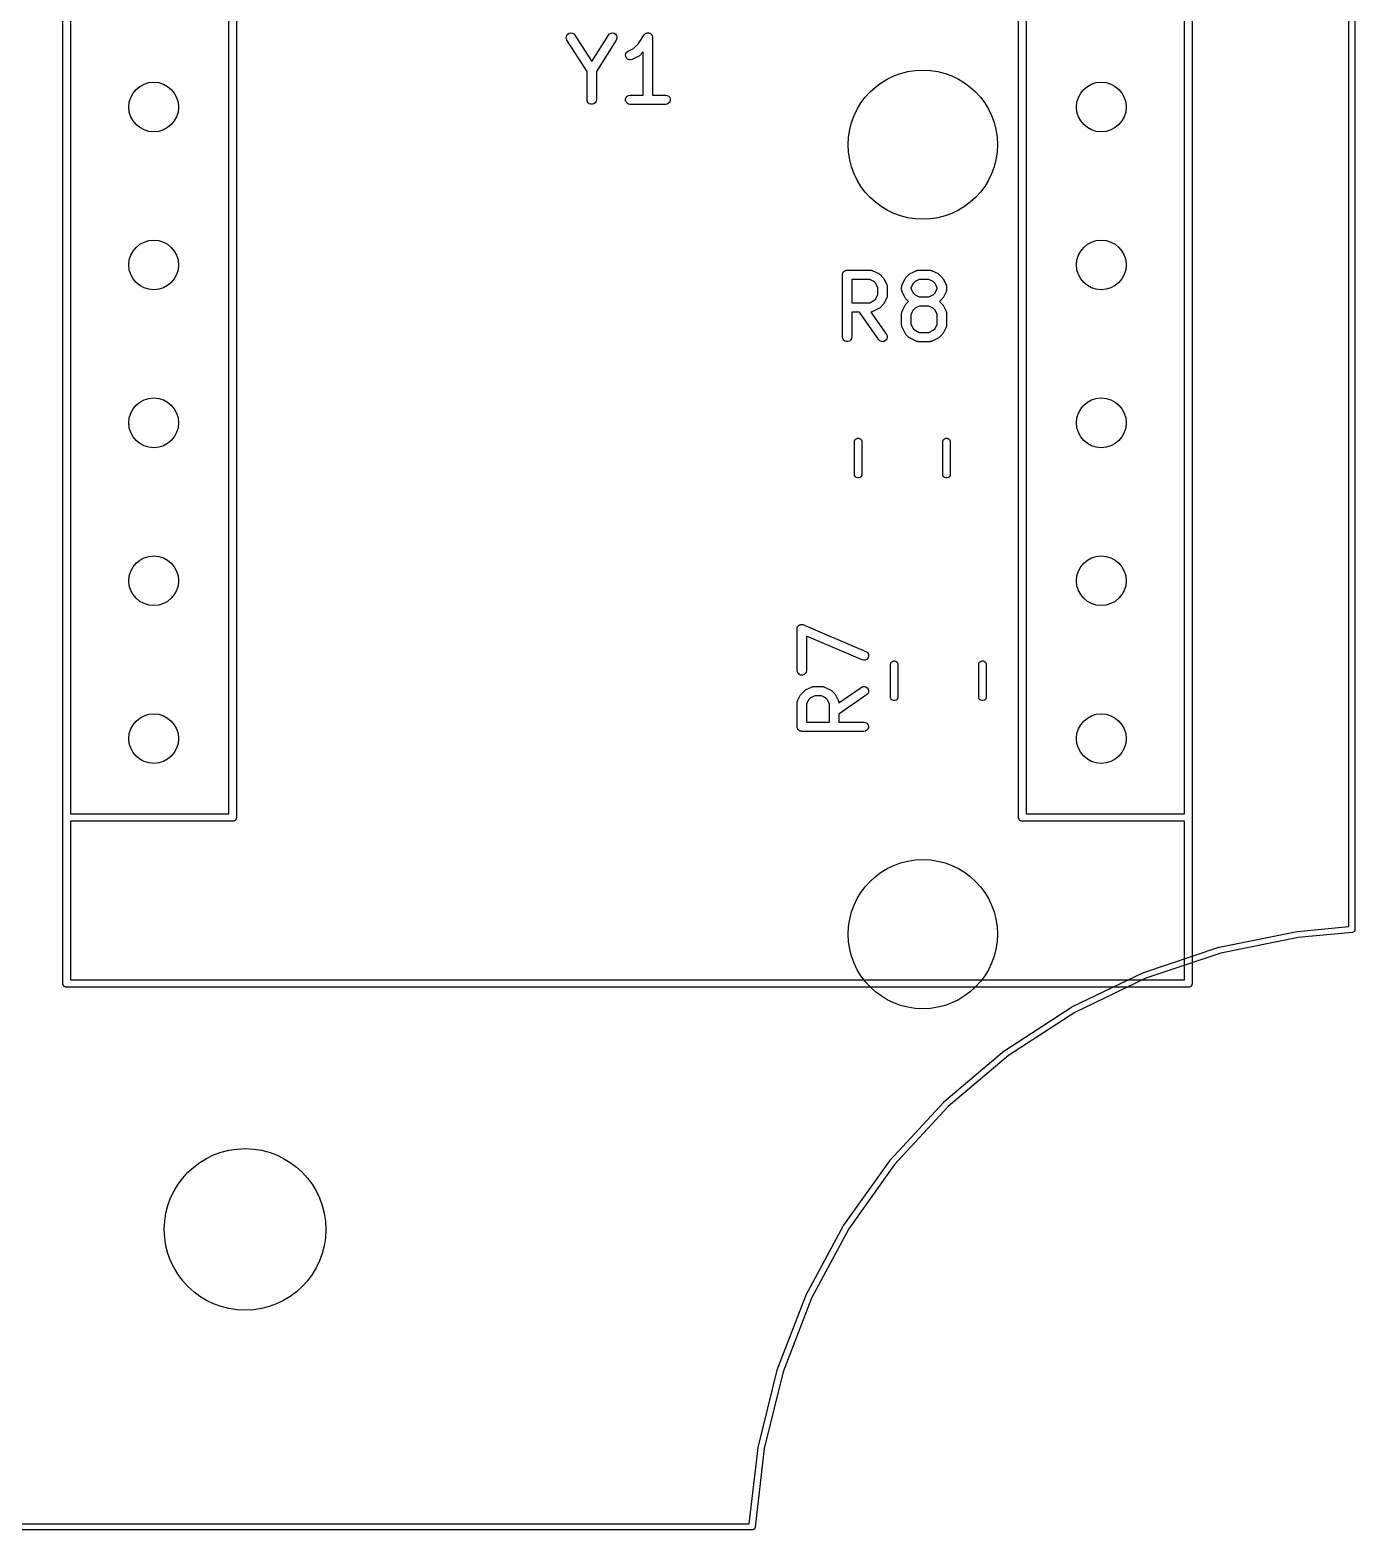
# Model space of a CAD drawing. Extents: x 202.7 to 262.5, y -125.5 to -33.7.
# Drawn here: x 241.19 to 262.5, y -125.46 to -101.33 of the extents above; entities that cross this region are included whole.
import ezdxf

# ---------------------------------------------------------------- set-up
doc = ezdxf.new("R2010")
doc.units = 0
doc.header["$MEASUREMENT"] = 0
doc.layers.add('BLACK', color=7, linetype='CONTINUOUS')

msp = doc.modelspace()

# ---------------------------------------------------------------- linework, layer by layer
at = {"layer": 'BLACK', "linetype": 'CONTINUOUS'}
for p, q in [((262.4, -115.754), (262.4, -43.7949)), ((262.5, -43.7456), (262.5, -115.804)), ((259.88, -73.2248), (259.88, -116.675)), ((257.09, -113.989), (257.09, -75.8948)), ((257.21, -75.96), (257.21, -113.94)), ((259.76, -113.94), (259.76, -75.96)), ((244.39, -113.94), (244.39, -78.5)), ((244.51, -89.9412), (244.51, -114.005)), ((241.72, -116.659), (241.72, -95.2973)), ((241.84, -95.2973), (241.84, -113.94)), ((249.816, -101.443), (249.824, -101.418)), ((249.817, -101.469), (249.816, -101.443)), ((249.827, -101.493), (249.817, -101.469)), ((249.824, -101.418), (249.84, -101.397)), ((250.149, -101.998), (249.827, -101.493)), ((249.84, -101.397), (249.862, -101.383)), ((249.862, -101.383), (249.887, -101.377)), ((249.887, -101.377), (249.913, -101.381)), ((249.913, -101.381), (249.936, -101.393)), ((249.936, -101.393), (249.954, -101.412)), ((249.954, -101.412), (250.224, -101.836)), ((250.224, -101.836), (250.494, -101.412)), ((250.62, -101.493), (250.299, -101.998)), ((250.494, -101.412), (250.511, -101.393)), ((250.511, -101.393), (250.535, -101.381)), ((250.535, -101.381), (250.56, -101.377)), ((250.56, -101.377), (250.586, -101.383)), ((250.586, -101.383), (250.608, -101.397)), ((250.608, -101.397), (250.624, -101.418)), ((250.63, -101.469), (250.62, -101.493)), ((250.624, -101.418), (250.631, -101.443)), ((250.631, -101.443), (250.63, -101.469)), ((250.894, -101.629), (250.975, -101.547)), ((250.975, -101.547), (251.066, -101.411)), ((251.066, -101.411), (251.069, -101.408)), ((251.069, -101.408), (251.071, -101.404)), ((251.071, -101.404), (251.078, -101.398)), ((251.078, -101.398), (251.084, -101.392)), ((251.084, -101.392), (251.088, -101.39)), ((251.088, -101.39), (251.091, -101.387)), ((251.091, -101.387), (251.099, -101.384)), ((251.099, -101.384), (251.108, -101.38)), ((251.108, -101.38), (251.112, -101.38)), ((251.112, -101.38), (251.116, -101.379)), ((251.116, -101.379), (251.124, -101.379)), ((251.124, -101.379), (251.133, -101.378)), ((251.133, -101.378), (251.137, -101.379)), ((251.137, -101.379), (251.142, -101.379)), ((251.142, -101.379), (251.15, -101.382)), ((251.15, -101.382), (251.159, -101.384)), ((251.159, -101.384), (251.162, -101.386)), ((251.162, -101.386), (251.166, -101.387)), ((251.166, -101.387), (251.173, -101.393)), ((251.173, -101.393), (251.18, -101.398)), ((251.18, -101.398), (251.183, -101.402)), ((251.183, -101.402), (251.186, -101.404)), ((251.186, -101.404), (251.19, -101.412)), ((251.19, -101.412), (251.196, -101.419)), ((251.196, -101.419), (251.197, -101.423)), ((251.197, -101.423), (251.199, -101.427)), ((251.199, -101.427), (251.201, -101.436)), ((251.201, -101.436), (251.203, -101.444)), ((251.203, -101.444), (251.203, -101.448)), ((251.203, -101.448), (251.204, -101.452)), ((251.204, -101.452), (251.204, -102.377)), ((250.768, -101.734), (250.774, -101.708)), ((250.771, -101.759), (250.768, -101.734)), ((250.783, -101.783), (250.771, -101.759)), ((250.774, -101.708), (250.788, -101.687)), ((250.802, -101.801), (250.783, -101.783)), ((250.788, -101.687), (250.809, -101.671)), ((250.825, -101.811), (250.802, -101.801)), ((250.809, -101.671), (250.894, -101.629)), ((250.851, -101.813), (250.825, -101.811)), ((250.876, -101.805), (250.851, -101.813)), ((250.972, -101.758), (250.876, -101.805)), ((250.981, -101.75), (250.972, -101.758)), ((250.991, -101.744), (250.981, -101.75)), ((251.054, -101.681), (250.991, -101.744)), ((251.054, -102.377), (251.054, -101.681)), ((250.149, -102.452), (250.149, -101.998)), ((250.299, -101.998), (250.299, -102.452)), ((250.153, -102.478), (250.149, -102.452)), ((250.166, -102.501), (250.153, -102.478)), ((250.186, -102.517), (250.166, -102.501)), ((250.211, -102.526), (250.186, -102.517)), ((250.237, -102.526), (250.211, -102.526)), ((250.261, -102.517), (250.237, -102.526)), ((250.281, -102.501), (250.261, -102.517)), ((250.294, -102.478), (250.281, -102.501)), ((250.299, -102.452), (250.294, -102.478)), ((250.769, -102.439), (250.778, -102.415)), ((250.769, -102.465), (250.769, -102.439)), ((250.778, -102.49), (250.769, -102.465)), ((250.778, -102.415), (250.795, -102.395)), ((250.795, -102.51), (250.778, -102.49)), ((250.795, -102.395), (250.817, -102.382)), ((250.817, -102.523), (250.795, -102.51)), ((250.817, -102.382), (250.843, -102.377)), ((250.843, -102.527), (250.817, -102.523)), ((250.843, -102.377), (251.054, -102.377)), ((251.414, -102.527), (250.843, -102.527)), ((251.204, -102.377), (251.414, -102.377)), ((251.414, -102.377), (251.44, -102.382)), ((251.44, -102.523), (251.414, -102.527)), ((251.44, -102.382), (251.462, -102.395)), ((251.462, -102.51), (251.44, -102.523)), ((251.462, -102.395), (251.479, -102.415)), ((251.479, -102.49), (251.462, -102.51)), ((251.479, -102.415), (251.488, -102.439)), ((251.488, -102.465), (251.479, -102.49)), ((251.488, -102.439), (251.488, -102.465)), ((254.301, -105.203), (254.306, -105.199)), ((254.306, -105.199), (254.313, -105.198)), ((254.313, -105.198), (254.319, -105.196)), ((254.319, -105.196), (254.325, -105.196)), ((254.325, -105.196), (254.332, -105.195)), ((254.332, -105.195), (254.713, -105.195)), ((254.713, -105.195), (254.717, -105.196)), ((254.717, -105.196), (254.721, -105.195)), ((254.721, -105.195), (254.73, -105.198)), ((254.73, -105.198), (254.739, -105.199)), ((254.739, -105.199), (254.742, -105.202)), ((254.742, -105.202), (254.746, -105.203)), ((255.441, -105.203), (255.445, -105.202)), ((255.445, -105.202), (255.449, -105.199)), ((255.449, -105.199), (255.458, -105.198)), ((255.458, -105.198), (255.466, -105.195)), ((255.466, -105.195), (255.471, -105.196)), ((255.471, -105.196), (255.475, -105.195)), ((255.475, -105.195), (255.665, -105.195)), ((255.665, -105.195), (255.669, -105.196)), ((255.669, -105.196), (255.674, -105.195)), ((255.674, -105.195), (255.682, -105.198)), ((255.682, -105.198), (255.691, -105.199)), ((255.691, -105.199), (255.695, -105.202)), ((255.695, -105.202), (255.699, -105.203)), ((254.257, -105.27), (254.258, -105.263)), ((254.257, -106.27), (254.257, -105.27)), ((254.258, -105.257), (254.26, -105.251)), ((254.258, -105.263), (254.258, -105.257)), ((254.26, -105.251), (254.261, -105.244)), ((254.261, -105.244), (254.265, -105.239)), ((254.265, -105.239), (254.267, -105.232)), ((254.267, -105.232), (254.271, -105.227)), ((254.271, -105.227), (254.274, -105.222)), ((254.274, -105.222), (254.279, -105.217)), ((254.279, -105.217), (254.284, -105.212)), ((254.284, -105.212), (254.289, -105.209)), ((254.289, -105.209), (254.294, -105.205)), ((254.294, -105.205), (254.301, -105.203)), ((254.407, -105.345), (254.407, -105.719)), ((254.695, -105.345), (254.407, -105.345)), ((254.764, -105.379), (254.695, -105.345)), ((254.746, -105.203), (254.842, -105.25)), ((254.794, -105.41), (254.764, -105.379)), ((254.828, -105.478), (254.794, -105.41)), ((254.842, -105.25), (254.851, -105.258)), ((254.851, -105.258), (254.861, -105.264)), ((254.861, -105.264), (254.909, -105.312)), ((254.909, -105.312), (254.916, -105.322)), ((254.916, -105.322), (254.923, -105.332)), ((254.923, -105.332), (254.97, -105.427)), ((254.97, -105.427), (254.972, -105.431)), ((254.972, -105.431), (254.974, -105.435)), ((254.974, -105.435), (254.975, -105.443)), ((254.975, -105.443), (254.978, -105.452)), ((255.21, -105.452), (255.212, -105.443)), ((255.212, -105.443), (255.214, -105.435)), ((255.214, -105.435), (255.216, -105.431)), ((255.216, -105.431), (255.217, -105.427)), ((255.217, -105.427), (255.265, -105.332)), ((255.265, -105.332), (255.272, -105.322)), ((255.272, -105.322), (255.279, -105.312)), ((255.279, -105.312), (255.326, -105.264)), ((255.326, -105.264), (255.336, -105.258)), ((255.336, -105.258), (255.346, -105.25)), ((255.346, -105.25), (255.441, -105.203)), ((255.394, -105.41), (255.359, -105.478)), ((255.424, -105.379), (255.394, -105.41)), ((255.492, -105.345), (255.424, -105.379)), ((255.648, -105.345), (255.492, -105.345)), ((255.716, -105.379), (255.648, -105.345)), ((255.699, -105.203), (255.794, -105.25)), ((255.746, -105.41), (255.716, -105.379)), ((255.781, -105.478), (255.746, -105.41)), ((255.794, -105.25), (255.804, -105.258)), ((255.804, -105.258), (255.814, -105.264)), ((255.814, -105.264), (255.861, -105.312)), ((255.861, -105.312), (255.868, -105.322)), ((255.868, -105.322), (255.875, -105.332)), ((255.875, -105.332), (255.923, -105.427)), ((255.923, -105.427), (255.924, -105.431)), ((255.924, -105.431), (255.926, -105.435)), ((255.926, -105.435), (255.928, -105.443)), ((255.928, -105.443), (255.93, -105.452)), ((254.695, -105.719), (254.764, -105.684)), ((254.764, -105.684), (254.794, -105.654)), ((254.794, -105.654), (254.828, -105.586)), ((254.828, -105.586), (254.828, -105.478)), ((254.97, -105.637), (254.923, -105.732)), ((254.972, -105.633), (254.97, -105.637)), ((254.974, -105.629), (254.972, -105.633)), ((254.975, -105.62), (254.974, -105.629)), ((254.978, -105.612), (254.975, -105.62)), ((254.978, -105.452), (254.978, -105.456)), ((254.978, -105.456), (254.978, -105.46)), ((254.978, -105.46), (254.978, -105.603)), ((254.978, -105.603), (254.978, -105.607)), ((254.978, -105.607), (254.978, -105.612)), ((255.209, -105.46), (255.21, -105.456)), ((255.209, -105.508), (255.209, -105.46)), ((255.21, -105.512), (255.209, -105.508)), ((255.21, -105.456), (255.21, -105.452)), ((255.21, -105.517), (255.21, -105.512)), ((255.212, -105.525), (255.21, -105.517)), ((255.214, -105.534), (255.212, -105.525)), ((255.216, -105.537), (255.214, -105.534)), ((255.217, -105.542), (255.216, -105.537)), ((255.265, -105.637), (255.217, -105.542)), ((255.272, -105.646), (255.265, -105.637)), ((255.279, -105.656), (255.272, -105.646)), ((255.321, -105.698), (255.279, -105.656)), ((255.359, -105.478), (255.359, -105.49)), ((255.359, -105.49), (255.394, -105.559)), ((255.394, -105.559), (255.424, -105.589)), ((255.424, -105.589), (255.492, -105.623)), ((255.492, -105.623), (255.648, -105.623)), ((255.648, -105.623), (255.716, -105.589)), ((255.716, -105.589), (255.746, -105.559)), ((255.746, -105.559), (255.781, -105.49)), ((255.781, -105.49), (255.781, -105.478)), ((255.861, -105.656), (255.819, -105.698)), ((255.868, -105.646), (255.861, -105.656)), ((255.875, -105.637), (255.868, -105.646)), ((255.923, -105.542), (255.875, -105.637)), ((255.924, -105.537), (255.923, -105.542)), ((255.926, -105.534), (255.924, -105.537)), ((255.928, -105.525), (255.926, -105.534)), ((255.93, -105.517), (255.928, -105.525)), ((255.93, -105.452), (255.93, -105.456)), ((255.93, -105.456), (255.931, -105.46)), ((255.931, -105.508), (255.93, -105.512)), ((255.93, -105.512), (255.93, -105.517)), ((255.931, -105.46), (255.931, -105.508)), ((254.407, -105.719), (254.695, -105.719)), ((254.531, -105.869), (254.407, -105.869)), ((254.407, -105.869), (254.407, -106.27)), ((254.842, -106.313), (254.531, -105.869)), ((254.717, -105.868), (254.714, -105.869)), ((254.714, -105.869), (254.965, -106.227)), ((254.721, -105.868), (254.717, -105.868)), ((254.73, -105.866), (254.721, -105.868)), ((254.739, -105.864), (254.73, -105.866)), ((254.742, -105.862), (254.739, -105.864)), ((254.746, -105.861), (254.742, -105.862)), ((254.842, -105.813), (254.746, -105.861)), ((254.851, -105.806), (254.842, -105.813)), ((254.861, -105.799), (254.851, -105.806)), ((254.909, -105.751), (254.861, -105.799)), ((254.916, -105.742), (254.909, -105.751)), ((254.923, -105.732), (254.916, -105.742)), ((255.209, -105.889), (255.21, -105.885)), ((255.209, -106.079), (255.209, -105.889)), ((255.21, -105.88), (255.212, -105.872)), ((255.21, -105.885), (255.21, -105.88)), ((255.212, -105.872), (255.214, -105.863)), ((255.214, -105.863), (255.216, -105.86)), ((255.216, -105.86), (255.217, -105.855)), ((255.217, -105.855), (255.265, -105.76)), ((255.265, -105.76), (255.272, -105.75)), ((255.272, -105.75), (255.279, -105.741)), ((255.279, -105.741), (255.321, -105.698)), ((255.394, -105.838), (255.359, -105.907)), ((255.359, -105.907), (255.359, -106.062)), ((255.424, -105.808), (255.394, -105.838)), ((255.492, -105.773), (255.424, -105.808)), ((255.648, -105.773), (255.492, -105.773)), ((255.716, -105.808), (255.648, -105.773)), ((255.746, -105.838), (255.716, -105.808)), ((255.781, -105.907), (255.746, -105.838)), ((255.781, -106.062), (255.781, -105.907)), ((255.819, -105.698), (255.861, -105.741)), ((255.861, -105.741), (255.868, -105.75)), ((255.868, -105.75), (255.875, -105.76)), ((255.875, -105.76), (255.923, -105.855)), ((255.923, -105.855), (255.924, -105.86)), ((255.924, -105.86), (255.926, -105.863)), ((255.926, -105.863), (255.928, -105.872)), ((255.928, -105.872), (255.93, -105.88)), ((255.93, -105.88), (255.93, -105.885)), ((255.93, -105.885), (255.931, -105.889)), ((255.931, -105.889), (255.931, -106.079)), ((255.21, -106.084), (255.209, -106.079)), ((255.21, -106.088), (255.21, -106.084)), ((255.212, -106.096), (255.21, -106.088)), ((255.214, -106.105), (255.212, -106.096)), ((255.216, -106.109), (255.214, -106.105)), ((255.217, -106.113), (255.216, -106.109)), ((255.265, -106.208), (255.217, -106.113)), ((255.359, -106.062), (255.394, -106.13)), ((255.394, -106.13), (255.424, -106.161)), ((255.424, -106.161), (255.492, -106.195)), ((255.648, -106.195), (255.716, -106.161)), ((255.716, -106.161), (255.746, -106.13)), ((255.746, -106.13), (255.781, -106.062)), ((255.923, -106.113), (255.875, -106.208)), ((255.924, -106.109), (255.923, -106.113)), ((255.926, -106.105), (255.924, -106.109)), ((255.928, -106.096), (255.926, -106.105)), ((255.93, -106.088), (255.928, -106.096)), ((255.931, -106.079), (255.93, -106.084)), ((255.93, -106.084), (255.93, -106.088)), ((254.261, -106.296), (254.257, -106.27)), ((254.274, -106.318), (254.261, -106.296)), ((254.294, -106.335), (254.274, -106.318)), ((254.319, -106.344), (254.294, -106.335)), ((254.345, -106.344), (254.319, -106.344)), ((254.369, -106.335), (254.345, -106.344)), ((254.389, -106.318), (254.369, -106.335)), ((254.402, -106.296), (254.389, -106.318)), ((254.407, -106.27), (254.402, -106.296)), ((254.86, -106.331), (254.842, -106.313)), ((254.884, -106.342), (254.86, -106.331)), ((254.91, -106.345), (254.884, -106.342)), ((254.935, -106.338), (254.91, -106.345)), ((254.956, -106.323), (254.935, -106.338)), ((254.971, -106.302), (254.956, -106.323)), ((254.965, -106.227), (254.976, -106.25)), ((254.978, -106.276), (254.971, -106.302)), ((254.976, -106.25), (254.978, -106.276)), ((255.272, -106.218), (255.265, -106.208)), ((255.279, -106.228), (255.272, -106.218)), ((255.326, -106.275), (255.279, -106.228)), ((255.336, -106.282), (255.326, -106.275)), ((255.346, -106.289), (255.336, -106.282)), ((255.441, -106.337), (255.346, -106.289)), ((255.445, -106.338), (255.441, -106.337)), ((255.449, -106.34), (255.445, -106.338)), ((255.458, -106.342), (255.449, -106.34)), ((255.466, -106.344), (255.458, -106.342)), ((255.471, -106.344), (255.466, -106.344)), ((255.475, -106.345), (255.471, -106.344)), ((255.665, -106.345), (255.475, -106.345)), ((255.492, -106.195), (255.648, -106.195)), ((255.669, -106.344), (255.665, -106.345)), ((255.674, -106.344), (255.669, -106.344)), ((255.682, -106.342), (255.674, -106.344)), ((255.691, -106.34), (255.682, -106.342)), ((255.695, -106.338), (255.691, -106.34)), ((255.699, -106.337), (255.695, -106.338)), ((255.794, -106.289), (255.699, -106.337)), ((255.804, -106.282), (255.794, -106.289)), ((255.814, -106.275), (255.804, -106.282)), ((255.861, -106.228), (255.814, -106.275)), ((255.868, -106.218), (255.861, -106.228)), ((255.875, -106.208), (255.868, -106.218)), ((254.45, -107.954), (254.453, -107.938)), ((254.45, -108.481), (254.45, -107.954)), ((254.453, -107.938), (254.463, -107.92)), ((254.463, -107.92), (254.48, -107.906)), ((254.48, -107.906), (254.499, -107.899)), ((254.499, -107.899), (254.521, -107.899)), ((254.521, -107.899), (254.54, -107.906)), ((254.54, -107.906), (254.557, -107.92)), ((254.557, -107.92), (254.567, -107.938)), ((254.567, -107.938), (254.57, -107.954)), ((254.57, -107.954), (254.57, -108.481)), ((255.87, -107.954), (255.873, -107.938)), ((255.87, -108.481), (255.87, -107.954)), ((255.873, -107.938), (255.883, -107.92)), ((255.883, -107.92), (255.9, -107.906)), ((255.9, -107.906), (255.919, -107.899)), ((255.919, -107.899), (255.941, -107.899)), ((255.941, -107.899), (255.96, -107.906)), ((255.96, -107.906), (255.977, -107.92)), ((255.977, -107.92), (255.987, -107.938)), ((255.987, -107.938), (255.99, -107.954)), ((255.99, -107.954), (255.99, -108.481)), ((254.453, -108.497), (254.45, -108.481)), ((254.463, -108.515), (254.453, -108.497)), ((254.48, -108.529), (254.463, -108.515)), ((254.499, -108.536), (254.48, -108.529)), ((254.521, -108.536), (254.499, -108.536)), ((254.54, -108.529), (254.521, -108.536)), ((254.557, -108.515), (254.54, -108.529)), ((254.567, -108.497), (254.557, -108.515)), ((254.57, -108.481), (254.567, -108.497)), ((255.873, -108.497), (255.87, -108.481)), ((255.883, -108.515), (255.873, -108.497)), ((255.9, -108.529), (255.883, -108.515)), ((255.919, -108.536), (255.9, -108.529)), ((255.941, -108.536), (255.919, -108.536)), ((255.96, -108.529), (255.941, -108.536)), ((255.977, -108.515), (255.96, -108.529)), ((255.987, -108.497), (255.977, -108.515)), ((255.99, -108.481), (255.987, -108.497)), ((253.527, -110.967), (253.529, -110.958)), ((253.527, -111.633), (253.527, -110.967)), ((253.529, -110.95), (253.531, -110.945)), ((253.529, -110.958), (253.529, -110.95)), ((253.531, -110.945), (253.532, -110.941)), ((253.532, -110.941), (253.536, -110.934)), ((253.536, -110.934), (253.54, -110.926)), ((253.54, -110.926), (253.543, -110.922)), ((253.543, -110.922), (253.545, -110.918)), ((253.545, -110.918), (253.552, -110.913)), ((253.552, -110.913), (253.557, -110.907)), ((253.557, -110.907), (253.561, -110.905)), ((253.561, -110.905), (253.565, -110.902)), ((253.565, -110.902), (253.573, -110.899)), ((253.573, -110.899), (253.581, -110.895)), ((253.581, -110.895), (253.585, -110.894)), ((253.585, -110.894), (253.589, -110.893)), ((253.589, -110.893), (253.598, -110.893)), ((253.598, -110.893), (253.607, -110.892)), ((253.607, -110.892), (253.611, -110.893)), ((253.611, -110.893), (253.615, -110.893)), ((253.615, -110.893), (253.624, -110.896)), ((253.624, -110.896), (253.632, -110.898)), ((253.632, -110.898), (254.632, -111.326)), ((254.573, -111.464), (253.677, -111.08)), ((253.677, -111.08), (253.677, -111.633)), ((254.598, -111.47), (254.573, -111.464)), ((254.624, -111.467), (254.598, -111.47)), ((254.647, -111.455), (254.624, -111.467)), ((254.632, -111.326), (254.654, -111.341)), ((254.665, -111.436), (254.647, -111.455)), ((254.654, -111.341), (254.669, -111.361)), ((254.675, -111.412), (254.665, -111.436)), ((254.669, -111.361), (254.677, -111.386)), ((254.677, -111.386), (254.675, -111.412)), ((253.532, -111.659), (253.527, -111.633)), ((253.545, -111.682), (253.532, -111.659)), ((253.565, -111.698), (253.545, -111.682)), ((253.589, -111.707), (253.565, -111.698)), ((253.615, -111.707), (253.589, -111.707)), ((253.64, -111.698), (253.615, -111.707)), ((253.66, -111.682), (253.64, -111.698)), ((253.673, -111.659), (253.66, -111.682)), ((253.677, -111.633), (253.673, -111.659)), ((255.03, -111.536), (255.033, -111.521)), ((255.03, -112.064), (255.03, -111.536)), ((255.033, -111.521), (255.043, -111.502)), ((255.043, -111.502), (255.06, -111.489)), ((255.06, -111.489), (255.079, -111.481)), ((255.079, -111.481), (255.101, -111.481)), ((255.101, -111.481), (255.12, -111.489)), ((255.12, -111.489), (255.137, -111.502)), ((255.137, -111.502), (255.147, -111.521)), ((255.147, -111.521), (255.15, -111.536)), ((255.15, -111.536), (255.15, -112.064)), ((256.45, -111.536), (256.453, -111.521)), ((256.45, -112.064), (256.45, -111.536)), ((256.453, -111.521), (256.463, -111.502)), ((256.463, -111.502), (256.48, -111.489)), ((256.48, -111.489), (256.499, -111.481)), ((256.499, -111.481), (256.521, -111.481)), ((256.521, -111.481), (256.54, -111.489)), ((256.54, -111.489), (256.557, -111.502)), ((256.557, -111.502), (256.567, -111.521)), ((256.567, -111.521), (256.57, -111.536)), ((256.57, -111.536), (256.57, -112.064)), ((253.645, -111.961), (253.654, -111.954)), ((253.654, -111.954), (253.664, -111.947)), ((253.664, -111.947), (253.759, -111.9)), ((253.759, -111.9), (253.763, -111.898)), ((253.763, -111.898), (253.767, -111.896)), ((253.767, -111.896), (253.776, -111.895)), ((253.776, -111.895), (253.784, -111.892)), ((253.784, -111.892), (253.789, -111.892)), ((253.789, -111.892), (253.793, -111.892)), ((253.793, -111.892), (253.936, -111.892)), ((253.936, -111.892), (253.94, -111.892)), ((253.94, -111.892), (253.944, -111.892)), ((253.944, -111.892), (253.953, -111.895)), ((253.953, -111.895), (253.961, -111.896)), ((253.961, -111.896), (253.965, -111.898)), ((253.965, -111.898), (253.969, -111.9)), ((253.969, -111.9), (254.064, -111.947)), ((254.064, -111.947), (254.074, -111.954)), ((254.074, -111.954), (254.084, -111.961)), ((254.201, -112.156), (254.559, -111.905)), ((254.559, -111.905), (254.583, -111.894)), ((254.583, -111.894), (254.609, -111.892)), ((254.609, -111.892), (254.634, -111.899)), ((254.634, -111.899), (254.655, -111.914)), ((254.655, -111.914), (254.67, -111.935)), ((254.67, -111.935), (254.677, -111.96)), ((253.527, -112.157), (253.528, -112.153)), ((253.527, -112.538), (253.527, -112.157)), ((253.528, -112.149), (253.53, -112.14)), ((253.528, -112.153), (253.528, -112.149)), ((253.53, -112.14), (253.532, -112.131)), ((253.532, -112.131), (253.534, -112.128)), ((253.534, -112.128), (253.535, -112.124)), ((253.535, -112.124), (253.583, -112.028)), ((253.583, -112.028), (253.59, -112.019)), ((253.59, -112.019), (253.597, -112.009)), ((253.597, -112.009), (253.645, -111.961)), ((253.712, -112.106), (253.677, -112.175)), ((253.677, -112.175), (253.677, -112.463)), ((253.742, -112.076), (253.712, -112.106)), ((253.811, -112.042), (253.742, -112.076)), ((253.918, -112.042), (253.811, -112.042)), ((253.987, -112.076), (253.918, -112.042)), ((254.017, -112.106), (253.987, -112.076)), ((254.051, -112.175), (254.017, -112.106)), ((254.051, -112.463), (254.051, -112.175)), ((254.084, -111.961), (254.132, -112.009)), ((254.132, -112.009), (254.138, -112.019)), ((254.138, -112.019), (254.146, -112.028)), ((254.146, -112.028), (254.193, -112.124)), ((254.193, -112.124), (254.195, -112.128)), ((254.195, -112.128), (254.197, -112.131)), ((254.197, -112.131), (254.198, -112.14)), ((254.198, -112.14), (254.201, -112.149)), ((254.201, -112.149), (254.2, -112.153)), ((254.2, -112.153), (254.201, -112.156)), ((254.645, -112.028), (254.201, -112.339)), ((254.664, -112.01), (254.645, -112.028)), ((254.675, -111.986), (254.664, -112.01)), ((254.677, -111.96), (254.675, -111.986)), ((255.033, -112.079), (255.03, -112.064)), ((255.043, -112.098), (255.033, -112.079)), ((255.06, -112.111), (255.043, -112.098)), ((255.079, -112.119), (255.06, -112.111)), ((255.101, -112.119), (255.079, -112.119)), ((255.12, -112.111), (255.101, -112.119)), ((255.137, -112.098), (255.12, -112.111)), ((255.147, -112.079), (255.137, -112.098)), ((255.15, -112.064), (255.147, -112.079)), ((256.453, -112.079), (256.45, -112.064)), ((256.463, -112.098), (256.453, -112.079)), ((256.48, -112.111), (256.463, -112.098)), ((256.499, -112.119), (256.48, -112.111)), ((256.521, -112.119), (256.499, -112.119)), ((256.54, -112.111), (256.521, -112.119)), ((256.557, -112.098), (256.54, -112.111)), ((256.567, -112.079), (256.557, -112.098)), ((256.57, -112.064), (256.567, -112.079)), ((254.201, -112.339), (254.201, -112.463)), ((253.529, -112.545), (253.527, -112.538)), ((253.529, -112.551), (253.529, -112.545)), ((253.531, -112.557), (253.529, -112.551)), ((253.532, -112.564), (253.531, -112.557)), ((253.535, -112.569), (253.532, -112.564)), ((253.537, -112.576), (253.535, -112.569)), ((253.542, -112.581), (253.537, -112.576)), ((253.545, -112.586), (253.542, -112.581)), ((253.55, -112.591), (253.545, -112.586)), ((253.554, -112.596), (253.55, -112.591)), ((253.56, -112.599), (253.554, -112.596)), ((253.565, -112.603), (253.56, -112.599)), ((253.571, -112.605), (253.565, -112.603)), ((253.577, -112.609), (253.571, -112.605)), ((253.583, -112.61), (253.577, -112.609)), ((253.589, -112.612), (253.583, -112.61)), ((253.596, -112.612), (253.589, -112.612)), ((253.602, -112.613), (253.596, -112.612)), ((254.602, -112.613), (253.602, -112.613)), ((253.677, -112.463), (254.051, -112.463)), ((254.201, -112.463), (254.602, -112.463)), ((254.602, -112.463), (254.628, -112.468)), ((254.628, -112.609), (254.602, -112.613)), ((254.628, -112.468), (254.651, -112.481)), ((254.651, -112.596), (254.628, -112.609)), ((254.651, -112.481), (254.667, -112.501)), ((254.667, -112.576), (254.651, -112.596)), ((254.667, -112.501), (254.676, -112.525)), ((254.676, -112.551), (254.667, -112.576)), ((254.676, -112.525), (254.676, -112.551)), ((241.84, -113.94), (244.39, -113.94)), ((244.455, -114.06), (241.84, -114.06)), ((241.84, -114.06), (241.84, -116.61)), ((244.461, -114.06), (244.455, -114.06)), ((244.455, -114.06), (244.455, -114.06)), ((244.466, -114.058), (244.461, -114.06)), ((244.471, -114.057), (244.466, -114.058)), ((244.475, -114.055), (244.471, -114.057)), ((244.48, -114.053), (244.475, -114.055)), ((244.485, -114.049), (244.48, -114.053)), ((244.489, -114.047), (244.485, -114.049)), ((244.493, -114.043), (244.489, -114.047)), ((244.497, -114.039), (244.493, -114.043)), ((244.499, -114.035), (244.497, -114.039)), ((244.503, -114.03), (244.499, -114.035)), ((244.505, -114.025), (244.503, -114.03)), ((244.507, -114.021), (244.505, -114.025)), ((244.508, -114.016), (244.507, -114.021)), ((244.51, -114.011), (244.508, -114.016)), ((244.51, -114.005), (244.51, -114.005)), ((244.51, -114.005), (244.51, -114.011)), ((257.09, -114.011), (257.09, -113.989)), ((257.092, -114.016), (257.09, -114.011)), ((257.093, -114.021), (257.092, -114.016)), ((257.095, -114.025), (257.093, -114.021)), ((257.097, -114.03), (257.095, -114.025)), ((257.101, -114.035), (257.097, -114.03)), ((257.103, -114.039), (257.101, -114.035)), ((257.107, -114.043), (257.103, -114.039)), ((257.111, -114.047), (257.107, -114.043)), ((257.115, -114.049), (257.111, -114.047)), ((257.12, -114.053), (257.115, -114.049)), ((257.125, -114.055), (257.12, -114.053)), ((257.129, -114.057), (257.125, -114.055)), ((257.134, -114.058), (257.129, -114.057)), ((257.139, -114.06), (257.134, -114.058)), ((257.145, -114.06), (257.139, -114.06)), ((259.76, -114.06), (257.145, -114.06)), ((257.145, -114.06), (257.145, -114.06)), ((257.21, -113.94), (259.76, -113.94)), ((259.76, -116.61), (259.76, -114.06)), ((261.574, -115.831), (262.4, -115.754)), ((262.498, -115.817), (262.489, -115.833)), ((262.5, -115.804), (262.498, -115.817)), ((260.318, -116.083), (261.569, -115.832)), ((261.586, -115.93), (260.341, -116.18)), ((261.569, -115.832), (261.572, -115.831)), ((261.572, -115.831), (261.574, -115.831)), ((262.452, -115.85), (261.586, -115.93)), ((262.459, -115.85), (262.452, -115.85)), ((262.475, -115.844), (262.459, -115.85)), ((262.489, -115.833), (262.475, -115.844)), ((259.102, -116.491), (260.312, -116.084)), ((260.341, -116.18), (259.137, -116.584)), ((260.312, -116.084), (260.318, -116.083)), ((260.318, -116.083), (260.318, -116.083)), ((257.947, -117.047), (259.096, -116.493)), ((259.096, -116.493), (259.102, -116.491)), ((241.72, -116.681), (241.72, -116.659)), ((241.722, -116.686), (241.72, -116.681)), ((241.723, -116.691), (241.722, -116.686)), ((241.725, -116.695), (241.723, -116.691)), ((241.727, -116.7), (241.725, -116.695)), ((241.731, -116.705), (241.727, -116.7)), ((241.733, -116.709), (241.731, -116.705)), ((241.737, -116.713), (241.733, -116.709)), ((241.741, -116.717), (241.737, -116.713)), ((241.745, -116.719), (241.741, -116.717)), ((241.75, -116.723), (241.745, -116.719)), ((241.755, -116.725), (241.75, -116.723)), ((241.759, -116.727), (241.755, -116.725)), ((241.764, -116.728), (241.759, -116.727)), ((241.769, -116.73), (241.764, -116.728)), ((241.775, -116.73), (241.769, -116.73)), ((259.825, -116.73), (241.775, -116.73)), ((241.775, -116.73), (241.775, -116.73)), ((241.84, -116.61), (259.76, -116.61)), ((259.137, -116.584), (257.993, -117.136)), ((259.831, -116.73), (259.825, -116.73)), ((259.825, -116.73), (259.825, -116.73)), ((259.836, -116.728), (259.831, -116.73)), ((259.841, -116.727), (259.836, -116.728)), ((259.845, -116.725), (259.841, -116.727)), ((259.85, -116.723), (259.845, -116.725)), ((259.855, -116.719), (259.85, -116.723)), ((259.859, -116.717), (259.855, -116.719)), ((259.863, -116.713), (259.859, -116.717)), ((259.867, -116.709), (259.863, -116.713)), ((259.869, -116.705), (259.867, -116.709)), ((259.873, -116.7), (259.869, -116.705)), ((259.875, -116.695), (259.873, -116.7)), ((259.877, -116.691), (259.875, -116.695)), ((259.878, -116.686), (259.877, -116.691)), ((259.88, -116.681), (259.878, -116.686)), ((259.88, -116.675), (259.88, -116.675)), ((259.88, -116.675), (259.88, -116.681)), ((256.87, -117.745), (257.941, -117.051)), ((257.993, -117.136), (256.927, -117.827)), ((257.941, -117.051), (257.944, -117.049)), ((257.941, -117.051), (257.941, -117.051)), ((257.944, -117.049), (257.947, -117.047)), ((257.947, -117.047), (257.947, -117.047)), ((255.89, -118.571), (256.865, -117.749)), ((256.865, -117.749), (256.87, -117.745)), ((256.927, -117.827), (255.957, -118.646)), ((255.021, -119.515), (255.885, -118.576)), ((255.957, -118.646), (255.096, -119.58)), ((255.885, -118.576), (255.89, -118.571)), ((255.89, -118.571), (255.89, -118.571)), ((254.277, -120.559), (255.017, -119.519)), ((255.096, -119.58), (254.36, -120.615)), ((255.017, -119.519), (255.021, -119.515)), ((253.669, -121.689), (254.273, -120.564)), ((254.36, -120.615), (253.759, -121.733)), ((254.273, -120.564), (254.274, -120.564)), ((254.274, -120.564), (254.275, -120.562)), ((254.275, -120.562), (254.277, -120.559)), ((254.277, -120.559), (254.277, -120.559)), ((253.208, -122.885), (253.667, -121.694)), ((253.759, -121.733), (253.303, -122.918)), ((253.667, -121.694), (253.669, -121.689)), ((253.669, -121.689), (253.669, -121.689)), ((252.901, -124.131), (253.207, -122.891)), ((253.303, -122.918), (252.999, -124.151)), ((253.207, -122.891), (253.208, -122.885)), ((253.207, -122.891), (253.207, -122.891)), ((252.758, -125.36), (252.9, -124.137)), ((252.999, -124.151), (252.852, -125.416)), ((252.9, -124.137), (252.901, -124.131)), ((252.901, -124.131), (252.901, -124.131)), ((252.799, -125.46), (213.226, -125.46)), ((213.266, -125.36), (252.758, -125.36)), ((252.803, -125.46), (252.799, -125.46)), ((252.799, -125.46), (252.799, -125.46)), ((252.804, -125.46), (252.803, -125.46)), ((252.806, -125.46), (252.804, -125.46)), ((252.804, -125.46), (252.804, -125.46)), ((252.812, -125.459), (252.806, -125.46)), ((252.817, -125.458), (252.812, -125.459)), ((252.818, -125.458), (252.817, -125.458)), ((252.817, -125.458), (252.817, -125.458)), ((252.817, -125.458), (252.817, -125.458)), ((252.824, -125.455), (252.818, -125.458)), ((252.829, -125.452), (252.824, -125.455)), ((252.834, -125.448), (252.829, -125.452)), ((252.839, -125.444), (252.834, -125.448)), ((252.843, -125.439), (252.839, -125.444)), ((252.846, -125.434), (252.843, -125.439)), ((252.849, -125.428), (252.846, -125.434)), ((252.851, -125.422), (252.849, -125.428)), ((252.852, -125.416), (252.851, -125.422))]:
    msp.add_line(p, q, dxfattribs=at)
at = {"layer": 'BLACK'}
for centre, radius in [((255.55, -103.175), 1.2), ((255.55, -103.175), 1.2), ((243.18, -102.57), 0.4), ((243.18, -102.57), 0.4), ((258.42, -102.57), 0.4), ((258.42, -102.57), 0.4), ((243.18, -105.11), 0.4), ((243.18, -105.11), 0.4), ((258.42, -105.11), 0.4), ((258.42, -105.11), 0.4), ((243.18, -107.65), 0.4), ((243.18, -107.65), 0.4), ((258.42, -107.65), 0.4), ((258.42, -107.65), 0.4), ((243.18, -110.19), 0.4), ((243.18, -110.19), 0.4), ((258.42, -110.19), 0.4), ((258.42, -110.19), 0.4), ((243.18, -112.73), 0.4), ((243.18, -112.73), 0.4), ((258.42, -112.73), 0.4), ((258.42, -112.73), 0.4), ((255.55, -115.875), 1.2), ((255.55, -115.875), 1.2), ((244.65, -120.625), 1.3), ((244.65, -120.625), 1.3)]:
    msp.add_circle(centre, radius, dxfattribs=at)

doc.saveas('drawing.dxf')
